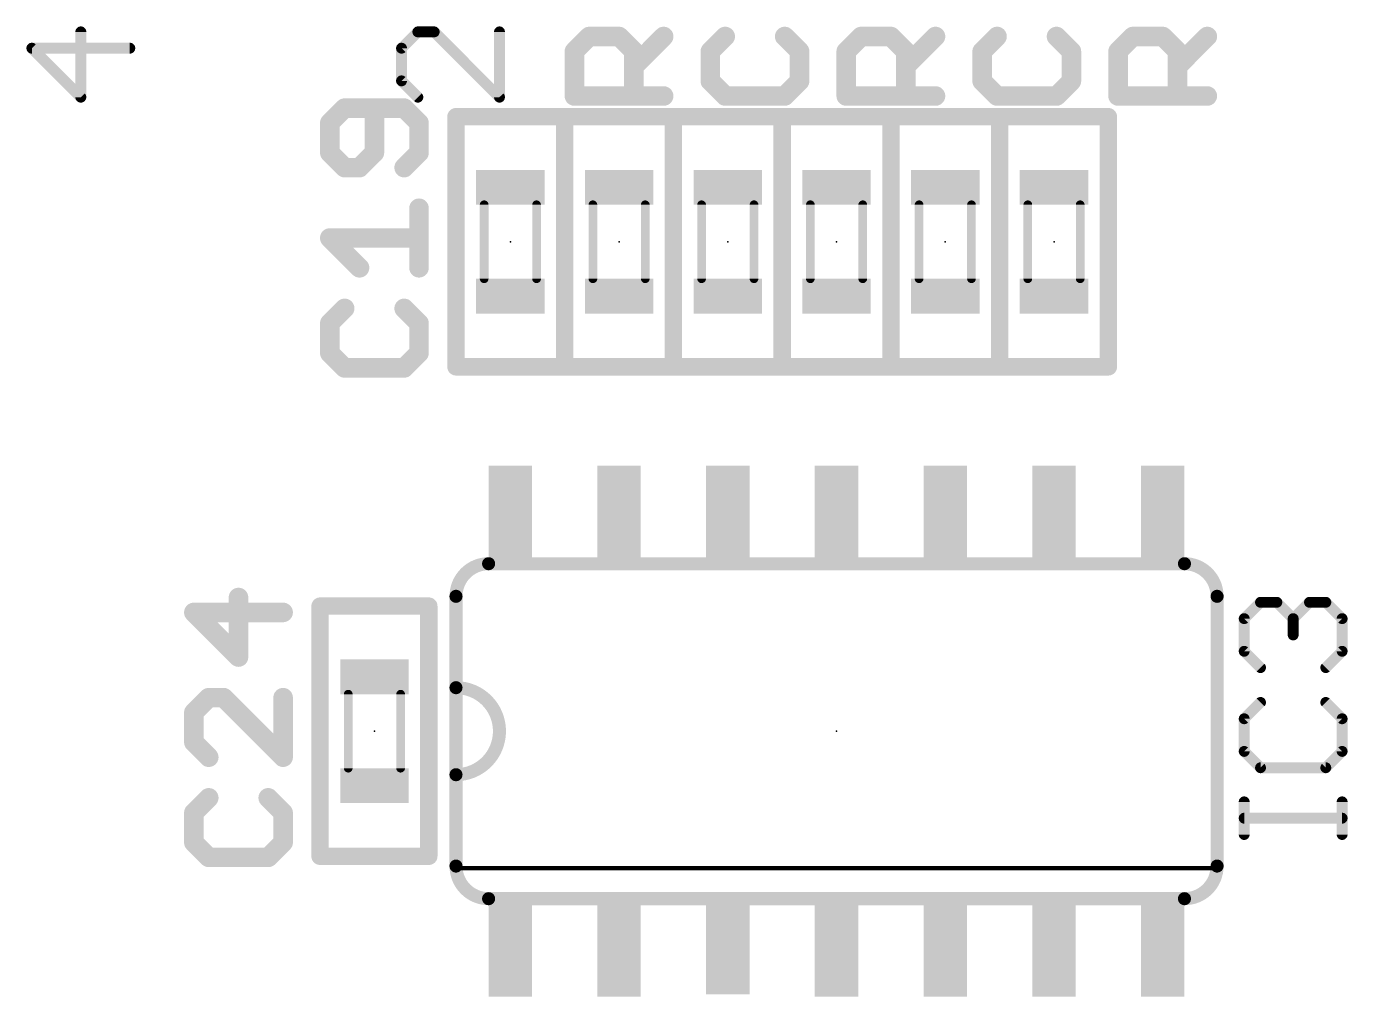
# Model space of a CAD drawing. Extents: x 43 to 243, y 16 to 92.
# Drawn here: x 71.82 to 87.25, y 55.96 to 67.28 of the extents above; entities that cross this region are included whole.
import ezdxf

# ---------------------------------------------------------------- set-up
doc = ezdxf.new("R2010")
doc.units = 0
for name, color, linetype in [('21', 253, 'CONTINUOUS'), ('23', 7, 'CONTINUOUS'), ('25', 253, 'CONTINUOUS'), ('51', 253, 'CONTINUOUS')]:
    doc.layers.add(name, color=color, linetype=linetype)

# ---------------------------------------------------------------- blocks, each defined once
blk = doc.blocks.new('RECT')
blk.add_solid([(-0.5, -0.5), (0.5, -0.5), (-0.5, 0.5), (0.5, 0.5)])

msp = doc.modelspace()

# ---------------------------------------------------------------- linework, layer by layer
at = {"layer": '21'}
for points, const_width in [([(76.835, 63.3095), (76.835, 66.2305)], 0.2032), ([(76.835, 66.2305), (78.105, 66.2305)], 0.2032), ([(78.105, 66.2305), (78.105, 63.3095)], 0.2032), ([(78.105, 63.3095), (78.105, 66.2305)], 0.2032), ([(78.105, 66.2305), (79.375, 66.2305)], 0.2032), ([(79.375, 63.3095), (79.375, 66.2305)], 0.2032), ([(79.375, 66.2305), (80.645, 66.2305)], 0.2032), ([(79.375, 66.2305), (79.375, 63.3095)], 0.2032), ([(80.645, 66.2305), (80.645, 63.3095)], 0.2032), ([(80.645, 63.3095), (80.645, 66.2305)], 0.2032), ([(80.645, 66.2305), (81.915, 66.2305)], 0.2032), ([(81.915, 63.3095), (81.915, 66.2305)], 0.2032), ([(81.915, 66.2305), (83.185, 66.2305)], 0.2032), ([(81.915, 66.2305), (81.915, 63.3095)], 0.2032), ([(83.185, 66.2305), (83.185, 63.3095)], 0.2032), ([(83.185, 63.3095), (83.185, 66.2305)], 0.2032), ([(83.185, 66.2305), (84.455, 66.2305)], 0.2032), ([(84.455, 66.2305), (84.455, 63.3095)], 0.2032), ([(78.105, 63.3095), (76.835, 63.3095)], 0.2032), ([(79.375, 63.3095), (78.105, 63.3095)], 0.2032), ([(80.645, 63.3095), (79.375, 63.3095)], 0.2032), ([(81.915, 63.3095), (80.645, 63.3095)], 0.2032), ([(83.185, 63.3095), (81.915, 63.3095)], 0.2032), ([(84.455, 63.3095), (83.185, 63.3095)], 0.2032), ([(76.835, 60.6298), (76.835, 59.563)], 0.1524), ([(85.725, 57.4802), (85.725, 60.6298)], 0.1524), ([(75.2475, 57.5945), (75.2475, 60.5155)], 0.2032), ([(75.2475, 60.5155), (76.5175, 60.5155)], 0.2032), ([(76.5175, 60.5155), (76.5175, 57.5945)], 0.2032), ([(76.835, 59.563), (76.835, 58.547)], 0.1524), ([(76.835, 58.547), (76.835, 57.4802)], 0.1524), ([(76.5175, 57.5945), (75.2475, 57.5945)], 0.2032), ([(76.835, 57.4548), (85.725, 57.4548)], 0.0508)]:
    msp.add_lwpolyline(points, dxfattribs=dict(at, const_width=const_width))
for points, const_width in [([(76.8858, 66.2305, 1), (76.7842, 66.2305)], 0.1016), ([(76.835, 66.2813, 1), (76.835, 66.1797)], 0.1016), ([(78.1558, 66.2305, 1), (78.0542, 66.2305)], 0.1016), ([(78.1558, 66.2305, 1), (78.0542, 66.2305)], 0.1016), ([(78.105, 66.2813, 1), (78.105, 66.1797)], 0.1016), ([(78.105, 66.1797, 1), (78.105, 66.2813)], 0.1016), ([(79.4258, 66.2305, 1), (79.3242, 66.2305)], 0.1016), ([(79.375, 66.2813, 1), (79.375, 66.1797)], 0.1016), ([(79.4258, 66.2305, 1), (79.3242, 66.2305)], 0.1016), ([(79.375, 66.1797, 1), (79.375, 66.2813)], 0.1016), ([(80.6958, 66.2305, 1), (80.5942, 66.2305)], 0.1016), ([(80.6958, 66.2305, 1), (80.5942, 66.2305)], 0.1016), ([(80.645, 66.2813, 1), (80.645, 66.1797)], 0.1016), ([(80.645, 66.1797, 1), (80.645, 66.2813)], 0.1016), ([(81.9658, 66.2305, 1), (81.8642, 66.2305)], 0.1016), ([(81.915, 66.2813, 1), (81.915, 66.1797)], 0.1016), ([(81.9658, 66.2305, 1), (81.8642, 66.2305)], 0.1016), ([(81.915, 66.1797, 1), (81.915, 66.2813)], 0.1016), ([(83.2358, 66.2305, 1), (83.1342, 66.2305)], 0.1016), ([(83.2358, 66.2305, 1), (83.1342, 66.2305)], 0.1016), ([(83.185, 66.2813, 1), (83.185, 66.1797)], 0.1016), ([(83.185, 66.1797, 1), (83.185, 66.2813)], 0.1016), ([(84.5058, 66.2305, 1), (84.4042, 66.2305)], 0.1016), ([(84.455, 66.1797, 1), (84.455, 66.2813)], 0.1016), ([(76.835, 63.3603, 1), (76.835, 63.2587)], 0.1016), ([(76.7842, 63.3095, 1), (76.8858, 63.3095)], 0.1016), ([(78.105, 63.3603, 1), (78.105, 63.2587)], 0.1016), ([(78.0542, 63.3095, 1), (78.1558, 63.3095)], 0.1016), ([(78.0542, 63.3095, 1), (78.1558, 63.3095)], 0.1016), ([(78.105, 63.2587, 1), (78.105, 63.3603)], 0.1016), ([(79.375, 63.3603, 1), (79.375, 63.2587)], 0.1016), ([(79.3242, 63.3095, 1), (79.4258, 63.3095)], 0.1016), ([(79.3242, 63.3095, 1), (79.4258, 63.3095)], 0.1016), ([(79.375, 63.2587, 1), (79.375, 63.3603)], 0.1016), ([(80.645, 63.3603, 1), (80.645, 63.2587)], 0.1016), ([(80.5942, 63.3095, 1), (80.6958, 63.3095)], 0.1016), ([(80.5942, 63.3095, 1), (80.6958, 63.3095)], 0.1016), ([(80.645, 63.2587, 1), (80.645, 63.3603)], 0.1016), ([(81.915, 63.3603, 1), (81.915, 63.2587)], 0.1016), ([(81.8642, 63.3095, 1), (81.9658, 63.3095)], 0.1016), ([(81.8642, 63.3095, 1), (81.9658, 63.3095)], 0.1016), ([(81.915, 63.2587, 1), (81.915, 63.3603)], 0.1016), ([(83.185, 63.3603, 1), (83.185, 63.2587)], 0.1016), ([(83.1342, 63.3095, 1), (83.2358, 63.3095)], 0.1016), ([(83.1342, 63.3095, 1), (83.2358, 63.3095)], 0.1016), ([(83.185, 63.2587, 1), (83.185, 63.3603)], 0.1016), ([(84.4042, 63.3095, 1), (84.5058, 63.3095)], 0.1016), ([(84.455, 63.2587, 1), (84.455, 63.3603)], 0.1016), ([(77.216, 61.0108, 0.4142), (76.835, 60.6298)], 0.1524), ([(77.216, 60.9727, 1), (77.216, 61.0489)], 0.0762), ([(85.725, 60.6298, 0.4142), (85.344, 61.0108)], 0.1524), ([(85.344, 61.0489, 1), (85.344, 60.9727)], 0.0762), ([(76.8731, 60.6298, 1), (76.7969, 60.6298)], 0.0762), ([(76.7969, 60.6298, 1), (76.8731, 60.6298)], 0.0762), ([(85.7631, 60.6298, 1), (85.6869, 60.6298)], 0.0762), ([(85.6869, 60.6298, 1), (85.7631, 60.6298)], 0.0762), ([(75.2983, 60.5155, 1), (75.1967, 60.5155)], 0.1016), ([(75.2475, 60.5663, 1), (75.2475, 60.4647)], 0.1016), ([(76.5683, 60.5155, 1), (76.4667, 60.5155)], 0.1016), ([(76.5175, 60.4647, 1), (76.5175, 60.5663)], 0.1016), ([(76.8731, 59.563, 1), (76.7969, 59.563)], 0.0762), ([(76.835, 58.547, 1), (76.835, 59.563)], 0.1524), ([(76.835, 59.6011, 1), (76.835, 59.5249)], 0.0762), ([(76.7969, 59.563, 1), (76.8731, 59.563)], 0.0762), ([(76.8731, 58.547, 1), (76.7969, 58.547)], 0.0762), ([(76.835, 58.5851, 1), (76.835, 58.5089)], 0.0762), ([(76.7969, 58.547, 1), (76.8731, 58.547)], 0.0762), ([(75.2475, 57.6453, 1), (75.2475, 57.5437)], 0.1016), ([(75.1967, 57.5945, 1), (75.2983, 57.5945)], 0.1016), ([(76.4667, 57.5945, 1), (76.5683, 57.5945)], 0.1016), ([(76.5175, 57.5437, 1), (76.5175, 57.6453)], 0.1016), ([(76.835, 57.4802, 0.4142), (77.216, 57.0992)], 0.1524), ([(76.8731, 57.4802, 1), (76.7969, 57.4802)], 0.0762), ([(76.7969, 57.4802, 1), (76.8731, 57.4802)], 0.0762), ([(76.835, 57.4675, 1), (76.835, 57.4421)], 0.0254), ([(85.344, 57.0992, 0.4142), (85.725, 57.4802)], 0.1524), ([(85.7631, 57.4802, 1), (85.6869, 57.4802)], 0.0762), ([(85.6869, 57.4802, 1), (85.7631, 57.4802)], 0.0762), ([(85.725, 57.4421, 1), (85.725, 57.4675)], 0.0254), ([(77.216, 57.0611, 1), (77.216, 57.1373)], 0.0762), ([(85.344, 57.1373, 1), (85.344, 57.0611)], 0.0762)]:
    msp.add_lwpolyline(points, format="xyb", dxfattribs=dict(at, const_width=const_width))
at = {"layer": '23'}
for p in [(77.47, 64.77), (78.74, 64.77), (80.01, 64.77), (81.28, 64.77), (82.55, 64.77), (83.82, 64.77), (75.8825, 59.055), (81.28, 59.055)]:
    msp.add_point(p, dxfattribs=at)
at = {"layer": '25'}
for points, const_width in [([(78.2184, 66.9929), (78.3921, 67.1667)], 0.2286), ([(78.3921, 67.1667), (78.7396, 67.1667)], 0.2286), ([(78.7396, 67.1667), (78.9133, 66.9929)], 0.2286), ([(78.9133, 66.8192), (79.2607, 67.1667)], 0.2286), ([(79.9796, 67.1667), (79.8059, 66.9929)], 0.2286), ([(80.8482, 66.9929), (80.6745, 67.1667)], 0.2286), ([(81.3934, 66.9929), (81.5671, 67.1667)], 0.2286), ([(81.5671, 67.1667), (81.9146, 67.1667)], 0.2286), ([(81.9146, 67.1667), (82.0883, 66.9929)], 0.2286), ([(82.0883, 66.8192), (82.4357, 67.1667)], 0.2286), ([(83.1546, 67.1667), (82.9809, 66.9929)], 0.2286), ([(84.0232, 66.9929), (83.8495, 67.1667)], 0.2286), ([(84.5684, 66.9929), (84.7421, 67.1667)], 0.2286), ([(84.7421, 67.1667), (85.0896, 67.1667)], 0.2286), ([(85.0896, 67.1667), (85.2633, 66.9929)], 0.2286), ([(85.2633, 66.8192), (85.6107, 67.1667)], 0.2286), ([(78.2184, 66.4718), (78.2184, 66.9929)], 0.2286), ([(78.9133, 66.9929), (78.9133, 66.4718)], 0.2286), ([(79.8059, 66.9929), (79.8059, 66.6455)], 0.2286), ([(80.8482, 66.6455), (80.8482, 66.9929)], 0.2286), ([(81.3934, 66.4718), (81.3934, 66.9929)], 0.2286), ([(82.0883, 66.9929), (82.0883, 66.4718)], 0.2286), ([(82.9809, 66.9929), (82.9809, 66.6455)], 0.2286), ([(84.0232, 66.6455), (84.0232, 66.9929)], 0.2286), ([(84.5684, 66.4718), (84.5684, 66.9929)], 0.2286), ([(85.2633, 66.9929), (85.2633, 66.4718)], 0.2286), ([(79.8059, 66.6455), (79.9796, 66.4718)], 0.2286), ([(80.6745, 66.4718), (80.8482, 66.6455)], 0.2286), ([(82.9809, 66.6455), (83.1546, 66.4718)], 0.2286), ([(83.8495, 66.4718), (84.0232, 66.6455)], 0.2286), ([(79.2607, 66.4718), (78.2184, 66.4718)], 0.2286), ([(79.9796, 66.4718), (80.6745, 66.4718)], 0.2286), ([(82.4357, 66.4718), (81.3934, 66.4718)], 0.2286), ([(83.1546, 66.4718), (83.8495, 66.4718)], 0.2286), ([(85.6107, 66.4718), (84.5684, 66.4718)], 0.2286), ([(75.5346, 66.3305), (75.3609, 66.1567)], 0.2286), ([(76.2295, 66.3305), (75.5346, 66.3305)], 0.2286), ([(75.8821, 65.8093), (75.8821, 66.3305)], 0.2286), ([(76.4032, 66.1567), (76.2295, 66.3305)], 0.2286), ([(75.3609, 66.1567), (75.3609, 65.8093)], 0.2286), ([(76.4032, 65.8093), (76.4032, 66.1567)], 0.2286), ([(75.3609, 65.8093), (75.5346, 65.6356)], 0.2286), ([(75.7083, 65.6356), (75.8821, 65.8093)], 0.2286), ([(76.2295, 65.6356), (76.4032, 65.8093)], 0.2286), ([(75.5346, 65.6356), (75.7083, 65.6356)], 0.2286), ([(76.4032, 64.4662), (76.4032, 65.1611)], 0.2286), ([(75.7083, 64.4662), (75.3609, 64.8136)], 0.2286), ([(75.3609, 64.8136), (76.4032, 64.8136)], 0.2286), ([(75.5346, 63.9917), (75.3609, 63.8179)], 0.2286), ([(76.4032, 63.8179), (76.2295, 63.9917)], 0.2286), ([(75.3609, 63.8179), (75.3609, 63.4705)], 0.2286), ([(76.4032, 63.4705), (76.4032, 63.8179)], 0.2286), ([(75.3609, 63.4705), (75.5346, 63.2968)], 0.2286), ([(76.2295, 63.2968), (76.4032, 63.4705)], 0.2286), ([(75.5346, 63.2968), (76.2295, 63.2968)], 0.2286), ([(74.2946, 59.9206), (74.2946, 60.6155)], 0.2286), ([(74.8157, 60.4417), (73.7734, 60.4417)], 0.2286), ([(73.7734, 60.4417), (74.2946, 59.9206)], 0.2286), ([(86.0415, 60.3695), (86.2322, 60.5601)], 0.127), ([(86.2322, 60.5601), (86.4229, 60.5601)], 0.127), ([(86.4229, 60.5601), (86.6135, 60.3695)], 0.127), ([(86.6135, 60.3695), (86.8042, 60.5601)], 0.127), ([(86.8042, 60.5601), (86.9948, 60.5601)], 0.127), ([(86.9948, 60.5601), (87.1855, 60.3695)], 0.127), ([(86.0415, 59.9882), (86.0415, 60.3695)], 0.127), ([(86.6135, 60.3695), (86.6135, 60.1788)], 0.127), ([(87.1855, 60.3695), (87.1855, 59.9882)], 0.127), ([(86.2322, 59.7975), (86.0415, 59.9882)], 0.127), ([(87.1855, 59.9882), (86.9948, 59.7975)], 0.127), ([(73.9471, 59.4461), (73.7734, 59.2723)], 0.2286), ([(74.1208, 59.4461), (73.9471, 59.4461)], 0.2286), ([(74.8157, 58.7512), (74.1208, 59.4461)], 0.2286), ([(74.8157, 59.4461), (74.8157, 58.7512)], 0.2286), ([(86.2322, 59.3907), (86.0415, 59.2001)], 0.127), ([(87.1855, 59.2001), (86.9948, 59.3907)], 0.127), ([(73.7734, 59.2723), (73.7734, 58.9249)], 0.2286), ([(86.0415, 59.2001), (86.0415, 58.8188)], 0.127), ([(87.1855, 58.8188), (87.1855, 59.2001)], 0.127), ([(73.7734, 58.9249), (73.9471, 58.7512)], 0.2286), ([(86.0415, 58.8188), (86.2322, 58.6281)], 0.127), ([(86.9948, 58.6281), (87.1855, 58.8188)], 0.127), ([(86.2322, 58.6281), (86.9948, 58.6281)], 0.127), ([(73.9471, 58.2767), (73.7734, 58.1029)], 0.2286), ([(74.8157, 58.1029), (74.642, 58.2767)], 0.2286), ([(73.7734, 58.1029), (73.7734, 57.7555)], 0.2286), ([(74.8157, 57.7555), (74.8157, 58.1029)], 0.2286), ([(86.0415, 57.8485), (86.0415, 58.2298)], 0.127), ([(87.1855, 57.8485), (87.1855, 58.2298)], 0.127), ([(87.1855, 58.0392), (86.0415, 58.0392)], 0.127), ([(73.7734, 57.7555), (73.9471, 57.5818)], 0.2286), ([(74.642, 57.5818), (74.8157, 57.7555)], 0.2286), ([(73.9471, 57.5818), (74.642, 57.5818)], 0.2286)]:
    msp.add_lwpolyline(points, dxfattribs=dict(at, const_width=const_width))
for points, const_width in [([(78.3921, 67.2238, 1), (78.3921, 67.1095)], 0.1143), ([(78.4325, 67.1262, 1), (78.3517, 67.2071)], 0.1143), ([(78.78, 67.2071, 1), (78.6991, 67.1262)], 0.1143), ([(78.7396, 67.1095, 1), (78.7396, 67.2238)], 0.1143), ([(79.3011, 67.1262, 1), (79.2203, 67.2071)], 0.1143), ([(80.02, 67.1262, 1), (79.9392, 67.2071)], 0.1143), ([(80.7149, 67.2071, 1), (80.6341, 67.1262)], 0.1143), ([(81.5671, 67.2238, 1), (81.5671, 67.1095)], 0.1143), ([(81.6075, 67.1262, 1), (81.5267, 67.2071)], 0.1143), ([(81.955, 67.2071, 1), (81.8741, 67.1262)], 0.1143), ([(81.9146, 67.1095, 1), (81.9146, 67.2238)], 0.1143), ([(82.4761, 67.1262, 1), (82.3953, 67.2071)], 0.1143), ([(83.195, 67.1262, 1), (83.1142, 67.2071)], 0.1143), ([(83.8899, 67.2071, 1), (83.8091, 67.1262)], 0.1143), ([(84.7421, 67.2238, 1), (84.7421, 67.1095)], 0.1143), ([(84.7825, 67.1262, 1), (84.7017, 67.2071)], 0.1143), ([(85.13, 67.2071, 1), (85.0491, 67.1262)], 0.1143), ([(85.0896, 67.1095, 1), (85.0896, 67.2238)], 0.1143), ([(85.6511, 67.1262, 1), (85.5703, 67.2071)], 0.1143), ([(78.2756, 66.9929, 1), (78.1613, 66.9929)], 0.1143), ([(78.178, 67.0334, 1), (78.2588, 66.9525)], 0.1143), ([(78.9704, 66.9929, 1), (78.8561, 66.9929)], 0.1143), ([(78.8729, 66.9525, 1), (78.9537, 67.0334)], 0.1143), ([(79.8631, 66.9929, 1), (79.7488, 66.9929)], 0.1143), ([(79.7655, 67.0334, 1), (79.8463, 66.9525)], 0.1143), ([(80.9053, 66.9929, 1), (80.7911, 66.9929)], 0.1143), ([(80.8078, 66.9525, 1), (80.8886, 67.0334)], 0.1143), ([(81.353, 67.0334, 1), (81.4338, 66.9525)], 0.1143), ([(81.4506, 66.9929, 1), (81.3363, 66.9929)], 0.1143), ([(82.1454, 66.9929, 1), (82.0311, 66.9929)], 0.1143), ([(82.0479, 66.9525, 1), (82.1287, 67.0334)], 0.1143), ([(82.9405, 67.0334, 1), (83.0213, 66.9525)], 0.1143), ([(83.0381, 66.9929, 1), (82.9238, 66.9929)], 0.1143), ([(84.0803, 66.9929, 1), (83.9661, 66.9929)], 0.1143), ([(83.9828, 66.9525, 1), (84.0636, 67.0334)], 0.1143), ([(84.528, 67.0334, 1), (84.6088, 66.9525)], 0.1143), ([(84.6256, 66.9929, 1), (84.5113, 66.9929)], 0.1143), ([(85.3204, 66.9929, 1), (85.2061, 66.9929)], 0.1143), ([(85.2229, 66.9525, 1), (85.3037, 67.0334)], 0.1143), ([(78.8729, 66.8596, 1), (78.9537, 66.7788)], 0.1143), ([(82.0479, 66.8596, 1), (82.1287, 66.7788)], 0.1143), ([(85.2229, 66.8596, 1), (85.3037, 66.7788)], 0.1143), ([(79.8463, 66.6859, 1), (79.7655, 66.6051)], 0.1143), ([(79.7488, 66.6455, 1), (79.8631, 66.6455)], 0.1143), ([(80.7911, 66.6455, 1), (80.9053, 66.6455)], 0.1143), ([(80.8886, 66.6051, 1), (80.8078, 66.6859)], 0.1143), ([(83.0213, 66.6859, 1), (82.9405, 66.6051)], 0.1143), ([(82.9238, 66.6455, 1), (83.0381, 66.6455)], 0.1143), ([(83.9661, 66.6455, 1), (84.0803, 66.6455)], 0.1143), ([(84.0636, 66.6051, 1), (83.9828, 66.6859)], 0.1143), ([(78.1613, 66.4718, 1), (78.2756, 66.4718)], 0.1143), ([(78.2184, 66.5289, 1), (78.2184, 66.4147)], 0.1143), ([(78.8561, 66.4718, 1), (78.9704, 66.4718)], 0.1143), ([(79.2607, 66.4147, 1), (79.2607, 66.5289)], 0.1143), ([(79.9796, 66.5289, 1), (79.9796, 66.4147)], 0.1143), ([(79.9392, 66.4314, 1), (80.02, 66.5122)], 0.1143), ([(80.6341, 66.5122, 1), (80.7149, 66.4314)], 0.1143), ([(80.6745, 66.4147, 1), (80.6745, 66.5289)], 0.1143), ([(81.3934, 66.5289, 1), (81.3934, 66.4147)], 0.1143), ([(81.3363, 66.4718, 1), (81.4506, 66.4718)], 0.1143), ([(82.0311, 66.4718, 1), (82.1454, 66.4718)], 0.1143), ([(82.4357, 66.4147, 1), (82.4357, 66.5289)], 0.1143), ([(83.1546, 66.5289, 1), (83.1546, 66.4147)], 0.1143), ([(83.1142, 66.4314, 1), (83.195, 66.5122)], 0.1143), ([(83.8091, 66.5122, 1), (83.8899, 66.4314)], 0.1143), ([(83.8495, 66.4147, 1), (83.8495, 66.5289)], 0.1143), ([(84.5684, 66.5289, 1), (84.5684, 66.4147)], 0.1143), ([(84.5113, 66.4718, 1), (84.6256, 66.4718)], 0.1143), ([(85.2061, 66.4718, 1), (85.3204, 66.4718)], 0.1143), ([(85.6107, 66.4147, 1), (85.6107, 66.5289)], 0.1143), ([(75.5346, 66.3876, 1), (75.5346, 66.2733)], 0.1143), ([(75.575, 66.29, 1), (75.4942, 66.3709)], 0.1143), ([(75.9392, 66.3305, 1), (75.8249, 66.3305)], 0.1143), ([(76.2699, 66.3709, 1), (76.1891, 66.29)], 0.1143), ([(76.2295, 66.2733, 1), (76.2295, 66.3876)], 0.1143), ([(75.3205, 66.1971, 1), (75.4013, 66.1163)], 0.1143), ([(75.4181, 66.1567, 1), (75.3038, 66.1567)], 0.1143), ([(76.4603, 66.1567, 1), (76.3461, 66.1567)], 0.1143), ([(76.3628, 66.1163, 1), (76.4436, 66.1971)], 0.1143), ([(75.4013, 65.8497, 1), (75.3205, 65.7689)], 0.1143), ([(75.9225, 65.7689, 1), (75.8416, 65.8497)], 0.1143), ([(76.4436, 65.7689, 1), (76.3628, 65.8497)], 0.1143), ([(75.3038, 65.8093, 1), (75.4181, 65.8093)], 0.1143), ([(75.5346, 65.6927, 1), (75.5346, 65.5784)], 0.1143), ([(75.7083, 65.5784, 1), (75.7083, 65.6927)], 0.1143), ([(75.8249, 65.8093, 1), (75.9392, 65.8093)], 0.1143), ([(76.3461, 65.8093, 1), (76.4603, 65.8093)], 0.1143), ([(75.4942, 65.5952, 1), (75.575, 65.676)], 0.1143), ([(75.6679, 65.676, 1), (75.7488, 65.5952)], 0.1143), ([(76.1891, 65.676, 1), (76.2699, 65.5952)], 0.1143), ([(76.4603, 65.1611, 1), (76.3461, 65.1611)], 0.1143), ([(75.4013, 64.854, 1), (75.3205, 64.7732)], 0.1143), ([(75.3609, 64.8708, 1), (75.3609, 64.7565)], 0.1143), ([(76.4032, 64.7565, 1), (76.4032, 64.8708)], 0.1143), ([(75.6679, 64.4258, 1), (75.7488, 64.5066)], 0.1143), ([(76.3461, 64.4662, 1), (76.4603, 64.4662)], 0.1143), ([(75.575, 63.9512, 1), (75.4942, 64.0321)], 0.1143), ([(76.2699, 64.0321, 1), (76.1891, 63.9512)], 0.1143), ([(75.3205, 63.8584, 1), (75.4013, 63.7775)], 0.1143), ([(75.4181, 63.8179, 1), (75.3038, 63.8179)], 0.1143), ([(76.4603, 63.8179, 1), (76.3461, 63.8179)], 0.1143), ([(76.3628, 63.7775, 1), (76.4436, 63.8584)], 0.1143), ([(75.4013, 63.5109, 1), (75.3205, 63.4301)], 0.1143), ([(76.4436, 63.4301, 1), (76.3628, 63.5109)], 0.1143), ([(75.3038, 63.4705, 1), (75.4181, 63.4705)], 0.1143), ([(76.3461, 63.4705, 1), (76.4603, 63.4705)], 0.1143), ([(75.5346, 63.354, 1), (75.5346, 63.2397)], 0.1143), ([(75.4942, 63.2564, 1), (75.575, 63.3372)], 0.1143), ([(76.1891, 63.3372, 1), (76.2699, 63.2564)], 0.1143), ([(76.2295, 63.2397, 1), (76.2295, 63.354)], 0.1143), ([(74.3517, 60.6155, 1), (74.2374, 60.6155)], 0.1143), ([(73.7734, 60.4989, 1), (73.7734, 60.3846)], 0.1143), ([(73.8138, 60.4821, 1), (73.733, 60.4013)], 0.1143), ([(74.8157, 60.3846, 1), (74.8157, 60.4989)], 0.1143), ([(86.2322, 60.5919, 1), (86.2322, 60.5284)], 0.0635), ([(86.2546, 60.5377, 1), (86.2097, 60.5826)], 0.0635), ([(86.4453, 60.5826, 1), (86.4004, 60.5377)], 0.0635), ([(86.4229, 60.5284, 1), (86.4229, 60.5919)], 0.0635), ([(86.8042, 60.5919, 1), (86.8042, 60.5284)], 0.0635), ([(86.8266, 60.5377, 1), (86.7817, 60.5826)], 0.0635), ([(87.0173, 60.5826, 1), (86.9724, 60.5377)], 0.0635), ([(86.9948, 60.5284, 1), (86.9948, 60.5919)], 0.0635), ([(86.0733, 60.3695, 1), (86.0098, 60.3695)], 0.0635), ([(86.0191, 60.3919, 1), (86.064, 60.347)], 0.0635), ([(86.6453, 60.3695, 1), (86.5818, 60.3695)], 0.0635), ([(86.5911, 60.3919, 1), (86.636, 60.347)], 0.0635), ([(86.5911, 60.347, 1), (86.636, 60.3919)], 0.0635), ([(87.2173, 60.3695, 1), (87.1538, 60.3695)], 0.0635), ([(87.163, 60.347, 1), (87.208, 60.3919)], 0.0635), ([(86.5818, 60.1788, 1), (86.6453, 60.1788)], 0.0635), ([(86.064, 60.0106, 1), (86.0191, 59.9657)], 0.0635), ([(87.208, 59.9657, 1), (87.163, 60.0106)], 0.0635), ([(74.2374, 59.9206, 1), (74.3517, 59.9206)], 0.1143), ([(74.2541, 59.8802, 1), (74.335, 59.961)], 0.1143), ([(86.0098, 59.9882, 1), (86.0733, 59.9882)], 0.0635), ([(87.1538, 59.9882, 1), (87.2173, 59.9882)], 0.0635), ([(86.2097, 59.775, 1), (86.2546, 59.8199)], 0.0635), ([(86.9724, 59.8199, 1), (87.0173, 59.775)], 0.0635), ([(73.9471, 59.5032, 1), (73.9471, 59.3889)], 0.1143), ([(73.9875, 59.4056, 1), (73.9067, 59.4865)], 0.1143), ([(74.1613, 59.4865, 1), (74.0804, 59.4056)], 0.1143), ([(74.1208, 59.3889, 1), (74.1208, 59.5032)], 0.1143), ([(74.8728, 59.4461, 1), (74.7586, 59.4461)], 0.1143), ([(86.2546, 59.3683, 1), (86.2097, 59.4132)], 0.0635), ([(87.0173, 59.4132, 1), (86.9724, 59.3683)], 0.0635), ([(73.8306, 59.2723, 1), (73.7163, 59.2723)], 0.1143), ([(73.733, 59.3128, 1), (73.8138, 59.2319)], 0.1143), ([(86.0733, 59.2001, 1), (86.0098, 59.2001)], 0.0635), ([(87.2173, 59.2001, 1), (87.1538, 59.2001)], 0.0635), ([(86.0191, 59.2225, 1), (86.064, 59.1776)], 0.0635), ([(87.163, 59.1776, 1), (87.208, 59.2225)], 0.0635), ([(73.8138, 58.9653, 1), (73.733, 58.8845)], 0.1143), ([(73.7163, 58.9249, 1), (73.8306, 58.9249)], 0.1143), ([(73.9067, 58.7108, 1), (73.9875, 58.7916)], 0.1143), ([(74.7586, 58.7512, 1), (74.8728, 58.7512)], 0.1143), ([(74.7753, 58.7108, 1), (74.8561, 58.7916)], 0.1143), ([(86.0098, 58.8188, 1), (86.0733, 58.8188)], 0.0635), ([(86.064, 58.8412, 1), (86.0191, 58.7963)], 0.0635), ([(87.1538, 58.8188, 1), (87.2173, 58.8188)], 0.0635), ([(87.208, 58.7963, 1), (87.163, 58.8412)], 0.0635), ([(86.2322, 58.6598, 1), (86.2322, 58.5963)], 0.0635), ([(86.2097, 58.6056, 1), (86.2546, 58.6505)], 0.0635), ([(86.9724, 58.6505, 1), (87.0173, 58.6056)], 0.0635), ([(86.9948, 58.5963, 1), (86.9948, 58.6598)], 0.0635), ([(73.9875, 58.2362, 1), (73.9067, 58.3171)], 0.1143), ([(74.6824, 58.3171, 1), (74.6016, 58.2362)], 0.1143), ([(73.8306, 58.1029, 1), (73.7163, 58.1029)], 0.1143), ([(73.733, 58.1434, 1), (73.8138, 58.0625)], 0.1143), ([(74.8728, 58.1029, 1), (74.7586, 58.1029)], 0.1143), ([(74.7753, 58.0625, 1), (74.8561, 58.1434)], 0.1143), ([(86.0733, 58.2298, 1), (86.0098, 58.2298)], 0.0635), ([(87.2173, 58.2298, 1), (87.1538, 58.2298)], 0.0635), ([(86.0415, 58.0709, 1), (86.0415, 58.0074)], 0.0635), ([(87.1855, 58.0074, 1), (87.1855, 58.0709)], 0.0635), ([(73.8138, 57.7959, 1), (73.733, 57.7151)], 0.1143), ([(74.8561, 57.7151, 1), (74.7753, 57.7959)], 0.1143), ([(86.0098, 57.8485, 1), (86.0733, 57.8485)], 0.0635), ([(87.1538, 57.8485, 1), (87.2173, 57.8485)], 0.0635), ([(73.7163, 57.7555, 1), (73.8306, 57.7555)], 0.1143), ([(74.7586, 57.7555, 1), (74.8728, 57.7555)], 0.1143), ([(73.9471, 57.639, 1), (73.9471, 57.5247)], 0.1143), ([(73.9067, 57.5414, 1), (73.9875, 57.6222)], 0.1143), ([(74.6016, 57.6222, 1), (74.6824, 57.5414)], 0.1143), ([(74.642, 57.5247, 1), (74.642, 57.639)], 0.1143)]:
    msp.add_lwpolyline(points, format="xyb", dxfattribs=dict(at, const_width=const_width))
at = {"layer": '51'}
for points, const_width in [([(72.453, 66.4581), (72.453, 67.2208)], 0.127), ([(76.3897, 67.2208), (76.199, 67.0301)], 0.127), ([(76.5804, 67.2208), (76.3897, 67.2208)], 0.127), ([(77.343, 66.4581), (76.5804, 67.2208)], 0.127), ([(77.343, 67.2208), (77.343, 66.4581)], 0.127), ([(73.025, 67.0301), (71.881, 67.0301)], 0.127), ([(71.881, 67.0301), (72.453, 66.4581)], 0.127), ([(76.199, 67.0301), (76.199, 66.6488)], 0.127), ([(76.199, 66.6488), (76.3897, 66.4581)], 0.127), ([(77.164, 65.202), (77.164, 64.338)], 0.1016), ([(77.776, 64.338), (77.776, 65.202)], 0.1016), ([(78.434, 65.202), (78.434, 64.338)], 0.1016), ([(79.046, 64.338), (79.046, 65.202)], 0.1016), ([(79.704, 65.202), (79.704, 64.338)], 0.1016), ([(80.316, 64.338), (80.316, 65.202)], 0.1016), ([(80.974, 65.202), (80.974, 64.338)], 0.1016), ([(81.586, 64.338), (81.586, 65.202)], 0.1016), ([(82.244, 65.202), (82.244, 64.338)], 0.1016), ([(82.856, 64.338), (82.856, 65.202)], 0.1016), ([(83.514, 65.202), (83.514, 64.338)], 0.1016), ([(84.126, 64.338), (84.126, 65.202)], 0.1016), ([(85.344, 61.0108), (77.216, 61.0108)], 0.1524), ([(75.5765, 59.487), (75.5765, 58.623)], 0.1016), ([(76.1885, 58.623), (76.1885, 59.487)], 0.1016), ([(77.216, 57.0992), (85.344, 57.0992)], 0.1524)]:
    msp.add_lwpolyline(points, dxfattribs=dict(at, const_width=const_width))
for points, const_width in [([(72.4848, 67.2208, 1), (72.4213, 67.2208)], 0.0635), ([(76.3897, 67.2525, 1), (76.3897, 67.189)], 0.0635), ([(76.4121, 67.1983, 1), (76.3672, 67.2432)], 0.0635), ([(76.6028, 67.2432, 1), (76.5579, 67.1983)], 0.0635), ([(76.5804, 67.189, 1), (76.5804, 67.2525)], 0.0635), ([(77.3748, 67.2208, 1), (77.3113, 67.2208)], 0.0635), ([(71.881, 67.0618, 1), (71.881, 66.9983)], 0.0635), ([(71.9035, 67.0525, 1), (71.8586, 67.0076)], 0.0635), ([(73.025, 66.9983, 1), (73.025, 67.0618)], 0.0635), ([(76.2308, 67.0301, 1), (76.1673, 67.0301)], 0.0635), ([(76.1766, 67.0525, 1), (76.2215, 67.0076)], 0.0635), ([(76.1673, 66.6488, 1), (76.2308, 66.6488)], 0.0635), ([(76.2215, 66.6712, 1), (76.1766, 66.6263)], 0.0635), ([(72.4306, 66.4357, 1), (72.4755, 66.4806)], 0.0635), ([(76.3672, 66.4357, 1), (76.4121, 66.4806)], 0.0635), ([(77.3205, 66.4357, 1), (77.3655, 66.4806)], 0.0635), ([(72.4213, 66.4581, 1), (72.4848, 66.4581)], 0.0635), ([(77.3113, 66.4581, 1), (77.3748, 66.4581)], 0.0635), ([(77.1894, 65.202, 1), (77.1386, 65.202)], 0.0508), ([(77.8014, 65.202, 1), (77.7506, 65.202)], 0.0508), ([(78.4594, 65.202, 1), (78.4086, 65.202)], 0.0508), ([(79.0714, 65.202, 1), (79.0206, 65.202)], 0.0508), ([(79.7294, 65.202, 1), (79.6786, 65.202)], 0.0508), ([(80.3414, 65.202, 1), (80.2906, 65.202)], 0.0508), ([(80.9994, 65.202, 1), (80.9486, 65.202)], 0.0508), ([(81.6114, 65.202, 1), (81.5606, 65.202)], 0.0508), ([(82.2694, 65.202, 1), (82.2186, 65.202)], 0.0508), ([(82.8814, 65.202, 1), (82.8306, 65.202)], 0.0508), ([(83.5394, 65.202, 1), (83.4886, 65.202)], 0.0508), ([(84.1514, 65.202, 1), (84.1006, 65.202)], 0.0508), ([(77.1386, 64.338, 1), (77.1894, 64.338)], 0.0508), ([(77.7506, 64.338, 1), (77.8014, 64.338)], 0.0508), ([(78.4086, 64.338, 1), (78.4594, 64.338)], 0.0508), ([(79.0206, 64.338, 1), (79.0714, 64.338)], 0.0508), ([(79.6786, 64.338, 1), (79.7294, 64.338)], 0.0508), ([(80.2906, 64.338, 1), (80.3414, 64.338)], 0.0508), ([(80.9486, 64.338, 1), (80.9994, 64.338)], 0.0508), ([(81.5606, 64.338, 1), (81.6114, 64.338)], 0.0508), ([(82.2186, 64.338, 1), (82.2694, 64.338)], 0.0508), ([(82.8306, 64.338, 1), (82.8814, 64.338)], 0.0508), ([(83.4886, 64.338, 1), (83.5394, 64.338)], 0.0508), ([(84.1006, 64.338, 1), (84.1514, 64.338)], 0.0508), ([(77.216, 61.0489, 1), (77.216, 60.9727)], 0.0762), ([(85.344, 60.9727, 1), (85.344, 61.0489)], 0.0762), ([(75.6019, 59.487, 1), (75.5511, 59.487)], 0.0508), ([(76.2139, 59.487, 1), (76.1631, 59.487)], 0.0508), ([(75.5511, 58.623, 1), (75.6019, 58.623)], 0.0508), ([(76.1631, 58.623, 1), (76.2139, 58.623)], 0.0508), ([(77.216, 57.1373, 1), (77.216, 57.0611)], 0.0762), ([(85.344, 57.0611, 1), (85.344, 57.1373)], 0.0762)]:
    msp.add_lwpolyline(points, format="xyb", dxfattribs=dict(at, const_width=const_width))

# ---------------------------------------------------------------- block references
at = {"layer": '51', "xscale": 0.4064, "yscale": 0.8}
for p, rotation in [((77.47, 65.405), 270), ((78.74, 65.405), 90), ((80.01, 65.405), 270), ((81.28, 65.405), 90), ((82.55, 65.405), 270), ((83.82, 65.405), 90), ((77.47, 64.135), 270), ((78.74, 64.135), 90), ((80.01, 64.135), 270), ((81.28, 64.135), 90), ((82.55, 64.135), 270), ((83.82, 64.135), 90), ((75.8825, 59.69), 270), ((75.8825, 58.42), 270)]:
    msp.add_blockref('RECT', p, dxfattribs=dict(at, rotation=rotation))
at = {"layer": '51', "xscale": 0.508, "yscale": 1.143}
for p in [(77.47, 61.5823), (78.74, 61.5823), (80.01, 61.5823), (81.28, 61.5823), (82.55, 61.5823), (83.82, 61.5823), (85.09, 61.5823), (77.47, 56.5277), (78.74, 56.5277), (80.01, 56.5531), (81.28, 56.5277), (82.55, 56.5277), (83.82, 56.5277), (85.09, 56.5277)]:
    msp.add_blockref('RECT', p, dxfattribs=at)

doc.saveas('drawing.dxf')
